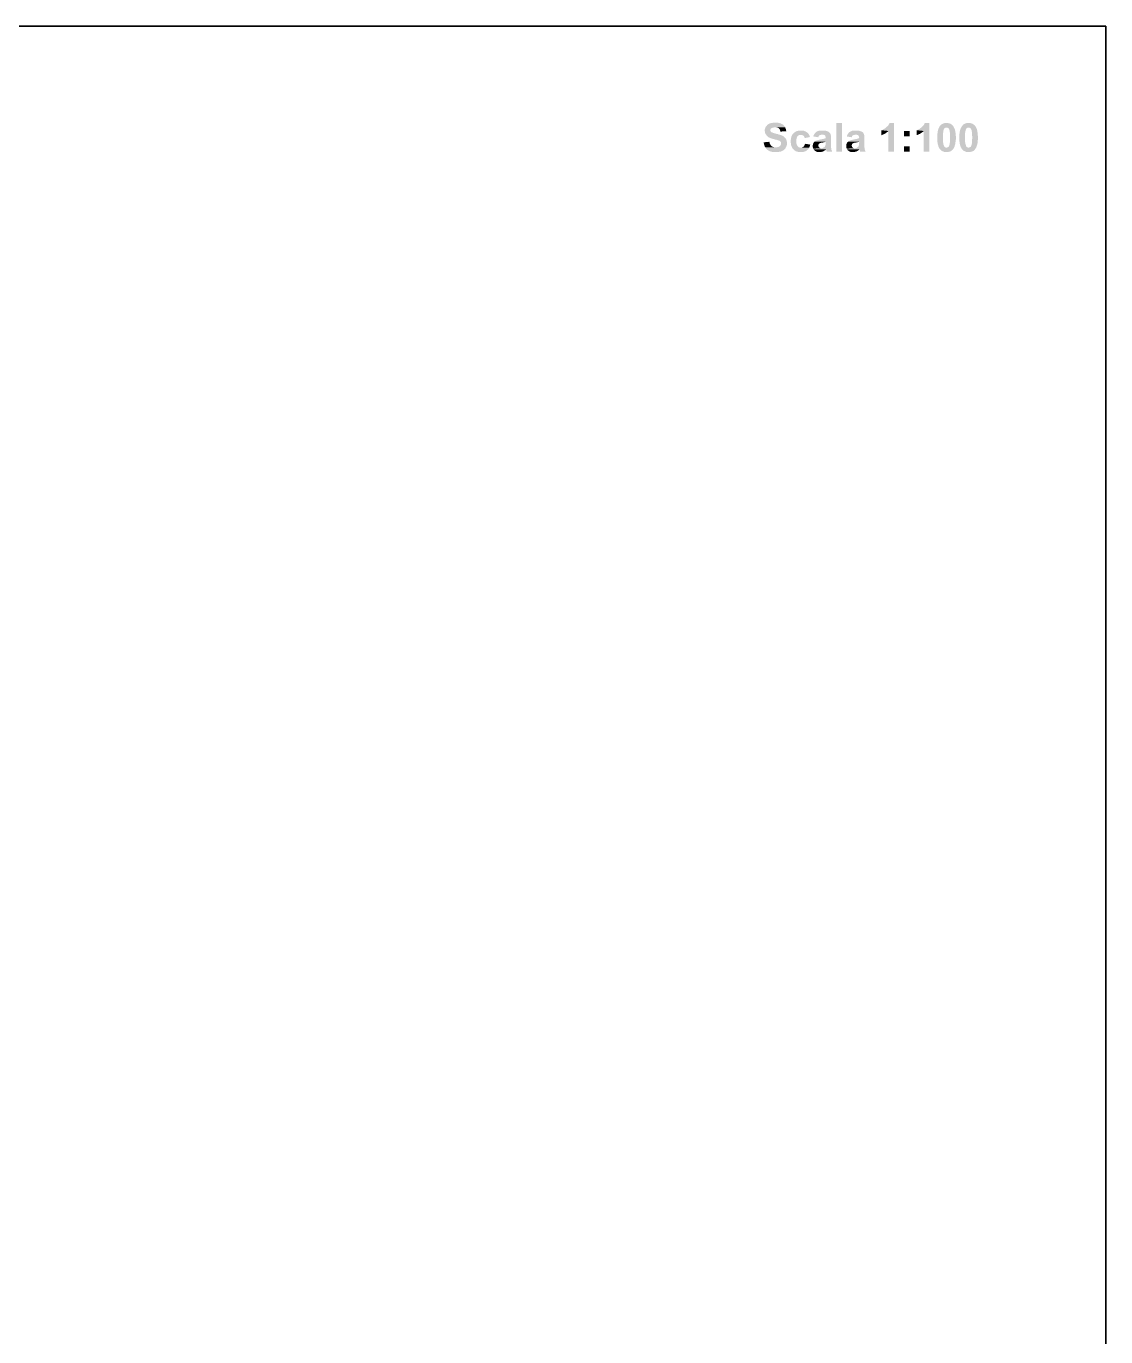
# Model space of a CAD drawing. Header units: millimetres. Extents: x 0.3 to 47.5, y 0.1 to 28.
# Drawn here: x 43.05 to 47.49, y 22.58 to 27.97 of the extents above; entities that cross this region are included whole.
import ezdxf

# ---------------------------------------------------------------- set-up
doc = ezdxf.new("R2010")
doc.units = ezdxf.units.MM
doc.layers.add('PDF _Geometria', color=7, linetype='Continuous')
doc.layers.add('PDF _Riempimenti solidi', color=7, linetype='Continuous')

msp = doc.modelspace()

# ---------------------------------------------------------------- hatches: boundary and pattern name
at = {"layer": 'PDF _Riempimenti solidi', "transparency": 33554559}
for points in [[(46.1267, 27.5716), (46.1183, 27.5716), (46.115, 27.5707), (46.1117, 27.5707), (46.1092, 27.5699), (46.1058, 27.5691), (46.1033, 27.5682), (46.1, 27.5666), (46.0975, 27.5649), (46.095, 27.5632), (46.0925, 27.5607), (46.0908, 27.5582), (46.0883, 27.5557), (46.0875, 27.5541), (46.0858, 27.5516), (46.085, 27.5482), (46.0842, 27.5457), (46.0833, 27.5424), (46.0833, 27.5374), (46.0842, 27.5349), (46.0842, 27.5316), (46.085, 27.5282), (46.0867, 27.5257), (46.0883, 27.5232), (46.09, 27.5207), (46.0917, 27.5182), (46.0942, 27.5157), (46.0967, 27.5141), (46.0983, 27.5124), (46.1008, 27.5107), (46.1033, 27.5099), (46.1067, 27.5082), (46.11, 27.5074), (46.1133, 27.5057), (46.1167, 27.5049), (46.1208, 27.5041), (46.1258, 27.5024), (46.13, 27.5016), (46.1333, 27.5007), (46.1358, 27.4999), (46.1383, 27.4991), (46.14, 27.4991), (46.1408, 27.4982), (46.1442, 27.4974), (46.1467, 27.4957), (46.1483, 27.4941), (46.1492, 27.4924), (46.1508, 27.4899), (46.1508, 27.4832), (46.1492, 27.4799), (46.1475, 27.4774), (46.1442, 27.4741), (46.1417, 27.4724), (46.1383, 27.4716), (46.135, 27.4707), (46.1283, 27.4707), (46.0858, 27.4699), (46.0875, 27.4674), (46.0892, 27.4649), (46.0917, 27.4624), (46.0933, 27.4607), (46.0942, 27.4599), (46.0967, 27.4582), (46.0992, 27.4566), (46.1017, 27.4557), (46.1042, 27.4541), (46.1075, 27.4532), (46.11, 27.4524), (46.1133, 27.4516), (46.1167, 27.4507), (46.1383, 27.4507), (46.1417, 27.4516), (46.145, 27.4524), (46.1475, 27.4524), (46.1508, 27.4532), (46.1533, 27.4549), (46.155, 27.4549), (46.1575, 27.4566), (46.1608, 27.4582), (46.1633, 27.4607), (46.165, 27.4624), (46.1675, 27.4649), (46.1692, 27.4674), (46.1692, 27.4682), (46.1708, 27.4707), (46.1725, 27.4741), (46.1733, 27.4774), (46.1742, 27.4799), (46.175, 27.4832), (46.175, 27.4907), (46.1742, 27.4941), (46.1733, 27.4966), (46.1725, 27.4999), (46.1717, 27.5024), (46.17, 27.5057), (46.1692, 27.5066), (46.1675, 27.5091), (46.165, 27.5116), (46.1625, 27.5141), (46.16, 27.5157), (46.1575, 27.5174), (46.1567, 27.5174), (46.1542, 27.5191), (46.1517, 27.5199), (46.1492, 27.5207), (46.1425, 27.5224), (46.1392, 27.5241), (46.1358, 27.5249), (46.1317, 27.5257), (46.1308, 27.5257), (46.1258, 27.5274), (46.1225, 27.5282), (46.1183, 27.5291), (46.1158, 27.5307), (46.1133, 27.5316), (46.1108, 27.5324), (46.11, 27.5332), (46.1083, 27.5349), (46.1067, 27.5374), (46.1058, 27.5407), (46.1067, 27.5432), (46.1075, 27.5457), (46.11, 27.5482), (46.1108, 27.5482), (46.1133, 27.5499), (46.1158, 27.5507), (46.1192, 27.5516), (46.1225, 27.5524), (46.1675, 27.5524), (46.1658, 27.5549), (46.1642, 27.5574), (46.1617, 27.5599), (46.16, 27.5624), (46.1575, 27.5641), (46.155, 27.5657), (46.1525, 27.5666), (46.15, 27.5682), (46.1475, 27.5691), (46.1408, 27.5707), (46.1375, 27.5716), (46.13, 27.5716)], [(46.1675, 27.5524), (46.1258, 27.5524), (46.13, 27.5524), (46.1333, 27.5516), (46.1367, 27.5507), (46.1392, 27.5499), (46.1408, 27.5482), (46.1425, 27.5474), (46.1442, 27.5449), (46.1458, 27.5424), (46.1467, 27.5391), (46.1475, 27.5349), (46.1717, 27.5366), (46.1717, 27.5374), (46.1708, 27.5407), (46.1708, 27.5441), (46.17, 27.5466), (46.1683, 27.5499)], [(46.2317, 27.5391), (46.2233, 27.5391), (46.22, 27.5382), (46.2167, 27.5374), (46.2142, 27.5366), (46.2108, 27.5349), (46.2083, 27.5332), (46.2033, 27.5299), (46.2017, 27.5274), (46.2008, 27.5274), (46.1992, 27.5249), (46.1975, 27.5232), (46.2317, 27.5216), (46.2333, 27.5216), (46.2367, 27.5207), (46.2392, 27.5199), (46.2425, 27.5182), (46.2433, 27.5174), (46.245, 27.5149), (46.2467, 27.5116), (46.2475, 27.5082), (46.2692, 27.5124), (46.2683, 27.5149), (46.2675, 27.5182), (46.2658, 27.5207), (46.2642, 27.5241), (46.2625, 27.5266), (46.2608, 27.5291), (46.2583, 27.5307), (46.2558, 27.5324), (46.2558, 27.5332), (46.2533, 27.5341), (46.2508, 27.5357), (46.2483, 27.5366), (46.245, 27.5382), (46.2425, 27.5382), (46.2383, 27.5391), (46.235, 27.5391)], [(46.32, 27.5391), (46.3117, 27.5391), (46.3083, 27.5382), (46.305, 27.5382), (46.3025, 27.5374), (46.3, 27.5357), (46.2975, 27.5349), (46.295, 27.5332), (46.2925, 27.5316), (46.2908, 27.5299), (46.2892, 27.5274), (46.2875, 27.5249), (46.2858, 27.5216), (46.2842, 27.5191), (46.2833, 27.5149), (46.3033, 27.5116), (46.3042, 27.5124), (46.305, 27.5157), (46.3067, 27.5182), (46.3117, 27.5216), (46.315, 27.5216), (46.3183, 27.5224), (46.3542, 27.5224), (46.3542, 27.5249), (46.3525, 27.5266), (46.3525, 27.5274), (46.3508, 27.5299), (46.3483, 27.5324), (46.3458, 27.5341), (46.3425, 27.5357), (46.34, 27.5366), (46.335, 27.5382), (46.3317, 27.5391), (46.3242, 27.5391)], [(46.4575, 27.5391), (46.4492, 27.5391), (46.4458, 27.5382), (46.4425, 27.5382), (46.44, 27.5374), (46.4375, 27.5357), (46.435, 27.5349), (46.4325, 27.5332), (46.43, 27.5316), (46.4283, 27.5299), (46.4267, 27.5274), (46.425, 27.5249), (46.4233, 27.5216), (46.4217, 27.5191), (46.4208, 27.5149), (46.4408, 27.5116), (46.4417, 27.5124), (46.4425, 27.5157), (46.4442, 27.5182), (46.4467, 27.5199), (46.4492, 27.5216), (46.4525, 27.5216), (46.4558, 27.5224), (46.4917, 27.5224), (46.4917, 27.5249), (46.49, 27.5266), (46.49, 27.5274), (46.4883, 27.5299), (46.4858, 27.5324), (46.4833, 27.5341), (46.48, 27.5357), (46.4775, 27.5366), (46.475, 27.5374), (46.4725, 27.5382), (46.4692, 27.5391), (46.4617, 27.5391)], [(46.615, 27.5707), (46.5967, 27.5707), (46.5958, 27.5691), (46.595, 27.5666), (46.5933, 27.5641), (46.5917, 27.5607), (46.5892, 27.5582), (46.5875, 27.5566), (46.585, 27.5541), (46.5825, 27.5516), (46.58, 27.5499), (46.5767, 27.5474), (46.5742, 27.5457), (46.5708, 27.5441), (46.5683, 27.5424), (46.5658, 27.5416), (46.5633, 27.5407), (46.5917, 27.5374), (46.5917, 27.4524), (46.615, 27.4524)], [(46.5633, 27.5407), (46.5633, 27.5199), (46.5642, 27.5207), (46.5675, 27.5216), (46.5708, 27.5232), (46.5733, 27.5249), (46.5767, 27.5257), (46.5792, 27.5274), (46.5817, 27.5291), (46.585, 27.5316), (46.5875, 27.5332), (46.59, 27.5349), (46.5917, 27.5374)], [(46.76, 27.5707), (46.7417, 27.5707), (46.7408, 27.5691), (46.74, 27.5666), (46.7383, 27.5641), (46.7367, 27.5607), (46.7342, 27.5582), (46.7325, 27.5566), (46.73, 27.5541), (46.7275, 27.5516), (46.725, 27.5499), (46.7217, 27.5474), (46.7192, 27.5457), (46.7158, 27.5441), (46.7133, 27.5424), (46.7108, 27.5416), (46.7083, 27.5407), (46.7367, 27.5374), (46.7367, 27.4524), (46.76, 27.4524)], [(46.7083, 27.5407), (46.7083, 27.5199), (46.7092, 27.5207), (46.7125, 27.5216), (46.7158, 27.5232), (46.7183, 27.5249), (46.7217, 27.5257), (46.7242, 27.5274), (46.7267, 27.5291), (46.73, 27.5316), (46.7325, 27.5332), (46.735, 27.5349), (46.7367, 27.5374)], [(46.8308, 27.5707), (46.8292, 27.5707), (46.8258, 27.5699), (46.8225, 27.5699), (46.8192, 27.5691), (46.8167, 27.5674), (46.8133, 27.5666), (46.8083, 27.5632), (46.8067, 27.5607), (46.8033, 27.5574), (46.8025, 27.5557), (46.8008, 27.5532), (46.8, 27.5507), (46.7983, 27.5482), (46.7975, 27.5457), (46.7967, 27.5432), (46.795, 27.5366), (46.7942, 27.5332), (46.7942, 27.5299), (46.7933, 27.5266), (46.7933, 27.5191), (46.7925, 27.5149), (46.7925, 27.5057), (46.7933, 27.5016), (46.7933, 27.4932), (46.7942, 27.4899), (46.7942, 27.4866), (46.795, 27.4832), (46.7958, 27.4799), (46.7967, 27.4774), (46.7975, 27.4749), (46.7983, 27.4716), (46.7992, 27.4699), (46.8008, 27.4674), (46.8017, 27.4657), (46.8033, 27.4632), (46.8058, 27.4607), (46.8075, 27.4591), (46.81, 27.4566), (46.8125, 27.4549), (46.8158, 27.4541), (46.8183, 27.4524), (46.8208, 27.4516), (46.8242, 27.4507), (46.8367, 27.4507), (46.8392, 27.4516), (46.8458, 27.4532), (46.8483, 27.4541), (46.8508, 27.4557), (46.8533, 27.4582), (46.8558, 27.4599), (46.8575, 27.4624), (46.8583, 27.4632), (46.86, 27.4657), (46.8608, 27.4674), (46.8308, 27.4691), (46.8292, 27.4691), (46.8267, 27.4699), (46.8233, 27.4716), (46.8225, 27.4724), (46.8208, 27.4749), (46.82, 27.4782), (46.8183, 27.4816), (46.8183, 27.4832), (46.8175, 27.4857), (46.8175, 27.4882), (46.8167, 27.4907), (46.8167, 27.5299), (46.8175, 27.5324), (46.8175, 27.5357), (46.8183, 27.5374), (46.8183, 27.5399), (46.8192, 27.5407), (46.82, 27.5449), (46.8217, 27.5474), (46.8233, 27.5491), (46.825, 27.5499), (46.8275, 27.5516), (46.8617, 27.5516), (46.86, 27.5541), (46.8592, 27.5566), (46.8575, 27.5582), (46.8567, 27.5599), (46.8542, 27.5616), (46.8517, 27.5641), (46.8492, 27.5657), (46.8467, 27.5674), (46.8442, 27.5682), (46.8408, 27.5691), (46.8375, 27.5699), (46.8342, 27.5699)], [(46.8617, 27.5516), (46.8308, 27.5516), (46.8325, 27.5516), (46.835, 27.5507), (46.8383, 27.5491), (46.8392, 27.5482), (46.8408, 27.5457), (46.8425, 27.5424), (46.8433, 27.5391), (46.8433, 27.5374), (46.8442, 27.5349), (46.8442, 27.5324), (46.845, 27.5299), (46.845, 27.5191), (46.8458, 27.5149), (46.8458, 27.5057), (46.845, 27.5016), (46.845, 27.4907), (46.8442, 27.4882), (46.8442, 27.4857), (46.8433, 27.4832), (46.8433, 27.4807), (46.8425, 27.4799), (46.8417, 27.4766), (46.84, 27.4732), (46.8383, 27.4716), (46.8367, 27.4707), (46.8342, 27.4699), (46.8308, 27.4691), (46.8608, 27.4674), (46.8625, 27.4699), (46.8633, 27.4724), (46.8642, 27.4749), (46.865, 27.4782), (46.8658, 27.4807), (46.8667, 27.4841), (46.8675, 27.4874), (46.8675, 27.4907), (46.8683, 27.4941), (46.8683, 27.4982), (46.8692, 27.5024), (46.8692, 27.5166), (46.8683, 27.5207), (46.8683, 27.5282), (46.8675, 27.5316), (46.8667, 27.5349), (46.8667, 27.5382), (46.8658, 27.5416), (46.865, 27.5441), (46.8642, 27.5466), (46.8625, 27.5499)], [(46.9217, 27.5707), (46.92, 27.5707), (46.9167, 27.5699), (46.9133, 27.5699), (46.91, 27.5691), (46.9075, 27.5674), (46.9042, 27.5666), (46.9017, 27.5649), (46.8992, 27.5632), (46.8975, 27.5607), (46.895, 27.5582), (46.8942, 27.5574), (46.8933, 27.5557), (46.8917, 27.5532), (46.8908, 27.5507), (46.8892, 27.5482), (46.8883, 27.5457), (46.8875, 27.5432), (46.8858, 27.5366), (46.885, 27.5332), (46.885, 27.5299), (46.8842, 27.5266), (46.8842, 27.5191), (46.8833, 27.5149), (46.8833, 27.5057), (46.8842, 27.5016), (46.8842, 27.4932), (46.885, 27.4899), (46.885, 27.4866), (46.8858, 27.4832), (46.8867, 27.4799), (46.8875, 27.4774), (46.8883, 27.4749), (46.8892, 27.4716), (46.89, 27.4699), (46.8917, 27.4674), (46.8925, 27.4657), (46.8942, 27.4632), (46.8967, 27.4607), (46.8983, 27.4591), (46.9008, 27.4566), (46.9033, 27.4549), (46.9067, 27.4541), (46.9092, 27.4524), (46.9117, 27.4516), (46.915, 27.4507), (46.9275, 27.4507), (46.93, 27.4516), (46.9333, 27.4524), (46.9367, 27.4532), (46.9392, 27.4541), (46.9417, 27.4557), (46.9442, 27.4582), (46.9467, 27.4599), (46.9483, 27.4624), (46.9492, 27.4632), (46.9508, 27.4657), (46.9517, 27.4674), (46.9217, 27.4691), (46.92, 27.4691), (46.9175, 27.4699), (46.9142, 27.4716), (46.9133, 27.4724), (46.9117, 27.4749), (46.9108, 27.4782), (46.9092, 27.4816), (46.9092, 27.4832), (46.9083, 27.4857), (46.9083, 27.4882), (46.9075, 27.4907), (46.9075, 27.5299), (46.9083, 27.5324), (46.9083, 27.5357), (46.9092, 27.5374), (46.9092, 27.5399), (46.91, 27.5407), (46.9108, 27.5449), (46.9125, 27.5474), (46.9142, 27.5491), (46.9158, 27.5499), (46.9183, 27.5516), (46.9525, 27.5516), (46.9508, 27.5541), (46.95, 27.5566), (46.9483, 27.5582), (46.9475, 27.5599), (46.945, 27.5616), (46.9425, 27.5641), (46.94, 27.5657), (46.9375, 27.5674), (46.935, 27.5682), (46.9317, 27.5691), (46.9283, 27.5699), (46.925, 27.5699)], [(46.9525, 27.5516), (46.9217, 27.5516), (46.9233, 27.5516), (46.9258, 27.5507), (46.9292, 27.5491), (46.93, 27.5482), (46.9317, 27.5457), (46.9333, 27.5424), (46.9342, 27.5391), (46.9342, 27.5374), (46.935, 27.5349), (46.935, 27.5324), (46.9358, 27.5299), (46.9358, 27.5191), (46.9367, 27.5149), (46.9367, 27.5057), (46.9358, 27.5016), (46.9358, 27.4907), (46.935, 27.4882), (46.935, 27.4857), (46.9342, 27.4832), (46.9342, 27.4807), (46.9333, 27.4799), (46.9325, 27.4766), (46.9308, 27.4732), (46.9292, 27.4716), (46.9275, 27.4707), (46.925, 27.4699), (46.9217, 27.4691), (46.9517, 27.4674), (46.9533, 27.4699), (46.9542, 27.4724), (46.955, 27.4749), (46.9558, 27.4782), (46.9567, 27.4807), (46.9575, 27.4841), (46.9583, 27.4874), (46.9583, 27.4907), (46.9592, 27.4941), (46.9592, 27.4982), (46.96, 27.5024), (46.96, 27.5166), (46.9592, 27.5207), (46.9592, 27.5282), (46.9583, 27.5316), (46.9575, 27.5349), (46.9575, 27.5382), (46.9567, 27.5416), (46.955, 27.5466), (46.9533, 27.5499)], [(46.1025, 27.4932), (46.0792, 27.4907), (46.0792, 27.4882), (46.08, 27.4849), (46.0817, 27.4782), (46.0833, 27.4749), (46.0842, 27.4724), (46.0858, 27.4699), (46.1283, 27.4707), (46.1217, 27.4707), (46.1183, 27.4716), (46.1158, 27.4724), (46.1133, 27.4741), (46.1108, 27.4757), (46.1083, 27.4782), (46.1067, 27.4799), (46.1058, 27.4832), (46.1042, 27.4857), (46.1033, 27.4891)], [(46.1975, 27.5232), (46.1958, 27.5207), (46.1942, 27.5174), (46.1933, 27.5149), (46.1925, 27.5116), (46.1917, 27.5091), (46.1908, 27.5057), (46.1908, 27.5024), (46.19, 27.4982), (46.19, 27.4907), (46.1908, 27.4874), (46.1908, 27.4841), (46.1925, 27.4774), (46.1933, 27.4749), (46.195, 27.4724), (46.1958, 27.4691), (46.1975, 27.4666), (46.1992, 27.4641), (46.2017, 27.4624), (46.2017, 27.4616), (46.2042, 27.4591), (46.2117, 27.4541), (46.215, 27.4532), (46.2175, 27.4524), (46.2208, 27.4516), (46.2242, 27.4507), (46.2375, 27.4507), (46.2408, 27.4516), (46.2433, 27.4516), (46.2467, 27.4524), (46.25, 27.4541), (46.2525, 27.4549), (46.255, 27.4566), (46.2575, 27.4582), (46.2583, 27.4591), (46.26, 27.4607), (46.2625, 27.4632), (46.2642, 27.4657), (46.2658, 27.4682), (46.2317, 27.4691), (46.2292, 27.4691), (46.2258, 27.4699), (46.2233, 27.4707), (46.2208, 27.4724), (46.2183, 27.4749), (46.2175, 27.4774), (46.2158, 27.4791), (46.215, 27.4824), (46.2142, 27.4849), (46.2133, 27.4882), (46.2133, 27.5024), (46.2142, 27.5057), (46.215, 27.5091), (46.2158, 27.5116), (46.2167, 27.5141), (46.2183, 27.5157), (46.22, 27.5174), (46.2225, 27.5191), (46.225, 27.5207), (46.2283, 27.5216), (46.2317, 27.5216)], [(46.2483, 27.4849), (46.2483, 27.4832), (46.2467, 27.4799), (46.2458, 27.4766), (46.2442, 27.4741), (46.2425, 27.4724), (46.2408, 27.4716), (46.2383, 27.4699), (46.2358, 27.4691), (46.2317, 27.4691), (46.2658, 27.4682), (46.2675, 27.4716), (46.2683, 27.4741), (46.2692, 27.4774), (46.2708, 27.4816)], [(46.2883, 27.4932), (46.2858, 27.4916), (46.2842, 27.4882), (46.2825, 27.4849), (46.2817, 27.4824), (46.2808, 27.4791), (46.2808, 27.4716), (46.2817, 27.4682), (46.2833, 27.4649), (46.3158, 27.4666), (46.3125, 27.4666), (46.3092, 27.4682), (46.3067, 27.4699), (46.305, 27.4724), (46.3042, 27.4749), (46.3033, 27.4782), (46.3042, 27.4807), (46.305, 27.4832), (46.3075, 27.4857), (46.3125, 27.4882), (46.3158, 27.4891), (46.32, 27.4899), (46.3217, 27.4899), (46.325, 27.4907), (46.3317, 27.4924), (46.3342, 27.4932)], [(46.3542, 27.5224), (46.3183, 27.5224), (46.3225, 27.5224), (46.3258, 27.5216), (46.3283, 27.5207), (46.3308, 27.5199), (46.3308, 27.5191), (46.3325, 27.5166), (46.3333, 27.5141), (46.3342, 27.5099), (46.3342, 27.5082), (46.3317, 27.5074), (46.33, 27.5066), (46.3267, 27.5057), (46.3242, 27.5049), (46.3158, 27.5032), (46.3117, 27.5024), (46.3092, 27.5016), (46.305, 27.5007), (46.3017, 27.4999), (46.2992, 27.4991), (46.2967, 27.4982), (46.2942, 27.4974), (46.2908, 27.4957), (46.2883, 27.4932), (46.3342, 27.4932), (46.3342, 27.4891), (46.3333, 27.4874), (46.3333, 27.4799), (46.3325, 27.4774), (46.3317, 27.4749), (46.33, 27.4724), (46.3275, 27.4707), (46.325, 27.4691), (46.3217, 27.4674), (46.3192, 27.4666), (46.3158, 27.4666), (46.2833, 27.4649), (46.2842, 27.4624), (46.3358, 27.4616), (46.3367, 27.4591), (46.3367, 27.4582), (46.3375, 27.4549), (46.3383, 27.4524), (46.3608, 27.4524), (46.36, 27.4549), (46.3583, 27.4582), (46.3575, 27.4607), (46.3567, 27.4641), (46.3567, 27.4666), (46.3558, 27.4691), (46.3558, 27.5166), (46.355, 27.5199)], [(46.4258, 27.4932), (46.4233, 27.4916), (46.4217, 27.4882), (46.42, 27.4849), (46.4192, 27.4824), (46.4183, 27.4791), (46.4183, 27.4716), (46.4192, 27.4682), (46.4208, 27.4649), (46.4533, 27.4666), (46.45, 27.4666), (46.4467, 27.4682), (46.4442, 27.4699), (46.4425, 27.4724), (46.4417, 27.4749), (46.4408, 27.4782), (46.4417, 27.4807), (46.4425, 27.4832), (46.445, 27.4857), (46.4467, 27.4866), (46.45, 27.4882), (46.4533, 27.4891), (46.4575, 27.4899), (46.4592, 27.4899), (46.4625, 27.4907), (46.4692, 27.4924), (46.4717, 27.4932)], [(46.4917, 27.5224), (46.4558, 27.5224), (46.46, 27.5224), (46.4633, 27.5216), (46.4658, 27.5207), (46.4683, 27.5199), (46.4683, 27.5191), (46.47, 27.5166), (46.4708, 27.5141), (46.4717, 27.5099), (46.4717, 27.5082), (46.4692, 27.5074), (46.4675, 27.5066), (46.4642, 27.5057), (46.4617, 27.5049), (46.4575, 27.5041), (46.4533, 27.5032), (46.4492, 27.5024), (46.4467, 27.5016), (46.4425, 27.5007), (46.4392, 27.4999), (46.4367, 27.4991), (46.4342, 27.4982), (46.4317, 27.4974), (46.4283, 27.4957), (46.4258, 27.4932), (46.4717, 27.4932), (46.4717, 27.4891), (46.4708, 27.4874), (46.4708, 27.4799), (46.47, 27.4774), (46.4692, 27.4749), (46.4675, 27.4724), (46.465, 27.4707), (46.4625, 27.4691), (46.4592, 27.4674), (46.4567, 27.4666), (46.4533, 27.4666), (46.4208, 27.4649), (46.4217, 27.4624), (46.4733, 27.4616), (46.4742, 27.4591), (46.4742, 27.4582), (46.475, 27.4549), (46.4758, 27.4524), (46.4983, 27.4524), (46.4975, 27.4549), (46.4958, 27.4582), (46.495, 27.4607), (46.4942, 27.4641), (46.4942, 27.4666), (46.4933, 27.4691), (46.4933, 27.5166), (46.4925, 27.5199)], [(46.2842, 27.4624), (46.2858, 27.4599), (46.2883, 27.4574), (46.2908, 27.4557), (46.2933, 27.4541), (46.2958, 27.4524), (46.2992, 27.4516), (46.3025, 27.4507), (46.3142, 27.4507), (46.3167, 27.4516), (46.3233, 27.4532), (46.325, 27.4541), (46.33, 27.4574), (46.3333, 27.4591), (46.3358, 27.4616)], [(46.4217, 27.4624), (46.4233, 27.4599), (46.4258, 27.4574), (46.4308, 27.4541), (46.4333, 27.4524), (46.44, 27.4507), (46.4517, 27.4507), (46.4542, 27.4516), (46.4575, 27.4524), (46.4608, 27.4532), (46.4625, 27.4541), (46.465, 27.4557), (46.4675, 27.4574), (46.4708, 27.4591), (46.4733, 27.4616)]]:
    msp.add_hatch(color=256, dxfattribs=at).paths.add_polyline_path(points)

# ---------------------------------------------------------------- linework, layer by layer
at = {"layer": 'PDF _Geometria', "lineweight": 25}
for points in [[(0.2517, 27.9682), (0.2517, 14.4324), (47.4858, 14.4324), (47.4858, 27.9682)], [(0.2517, 27.9682), (47.4858, 27.9682), (47.485, 0.1366), (0.2517, 0.1157)]]:
    msp.add_lwpolyline(points, close=True, dxfattribs=at)
at = {"layer": 'PDF _Riempimenti solidi', "lineweight": 25, "transparency": 33554559}
for points in [[(46.4008, 27.4524), (46.4008, 27.5699), (46.3783, 27.4524), (46.3783, 27.5699)], [(46.6792, 27.5149), (46.6792, 27.5374), (46.6567, 27.5149), (46.6567, 27.5374)], [(46.6792, 27.4524), (46.6792, 27.4749), (46.6567, 27.4524), (46.6567, 27.4749)]]:
    msp.add_solid(points, dxfattribs=at)

doc.saveas('drawing.dxf')
